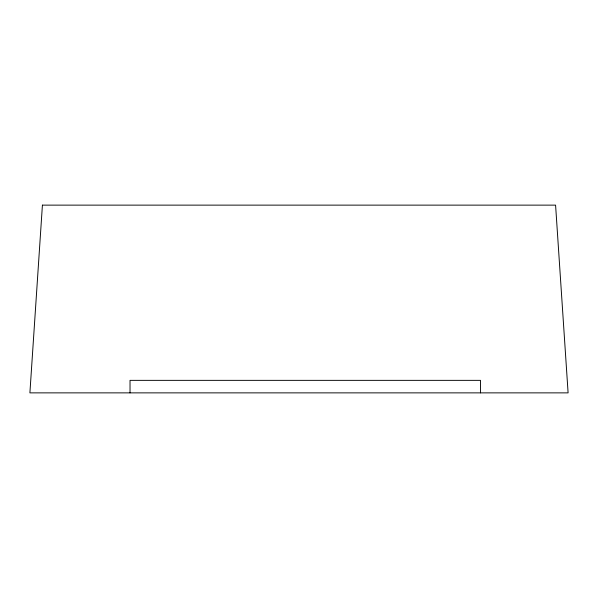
<?xml version="1.0" encoding="UTF-8"?>
<svg xmlns="http://www.w3.org/2000/svg" width="598" height="598" viewBox="0 0 598 598"><rect width="100%" height="100%" fill="white"/><g stroke="black" fill="none" stroke-linecap="round" stroke-linejoin="round"><path stroke-width="0.9" d="M480.486 392.871L480.486 380.358L130.028 380.358L130.028 392.871M42.413 205.129L29.9 392.871L568.1 392.871L555.587 205.129L42.413 205.129"/></g></svg>
